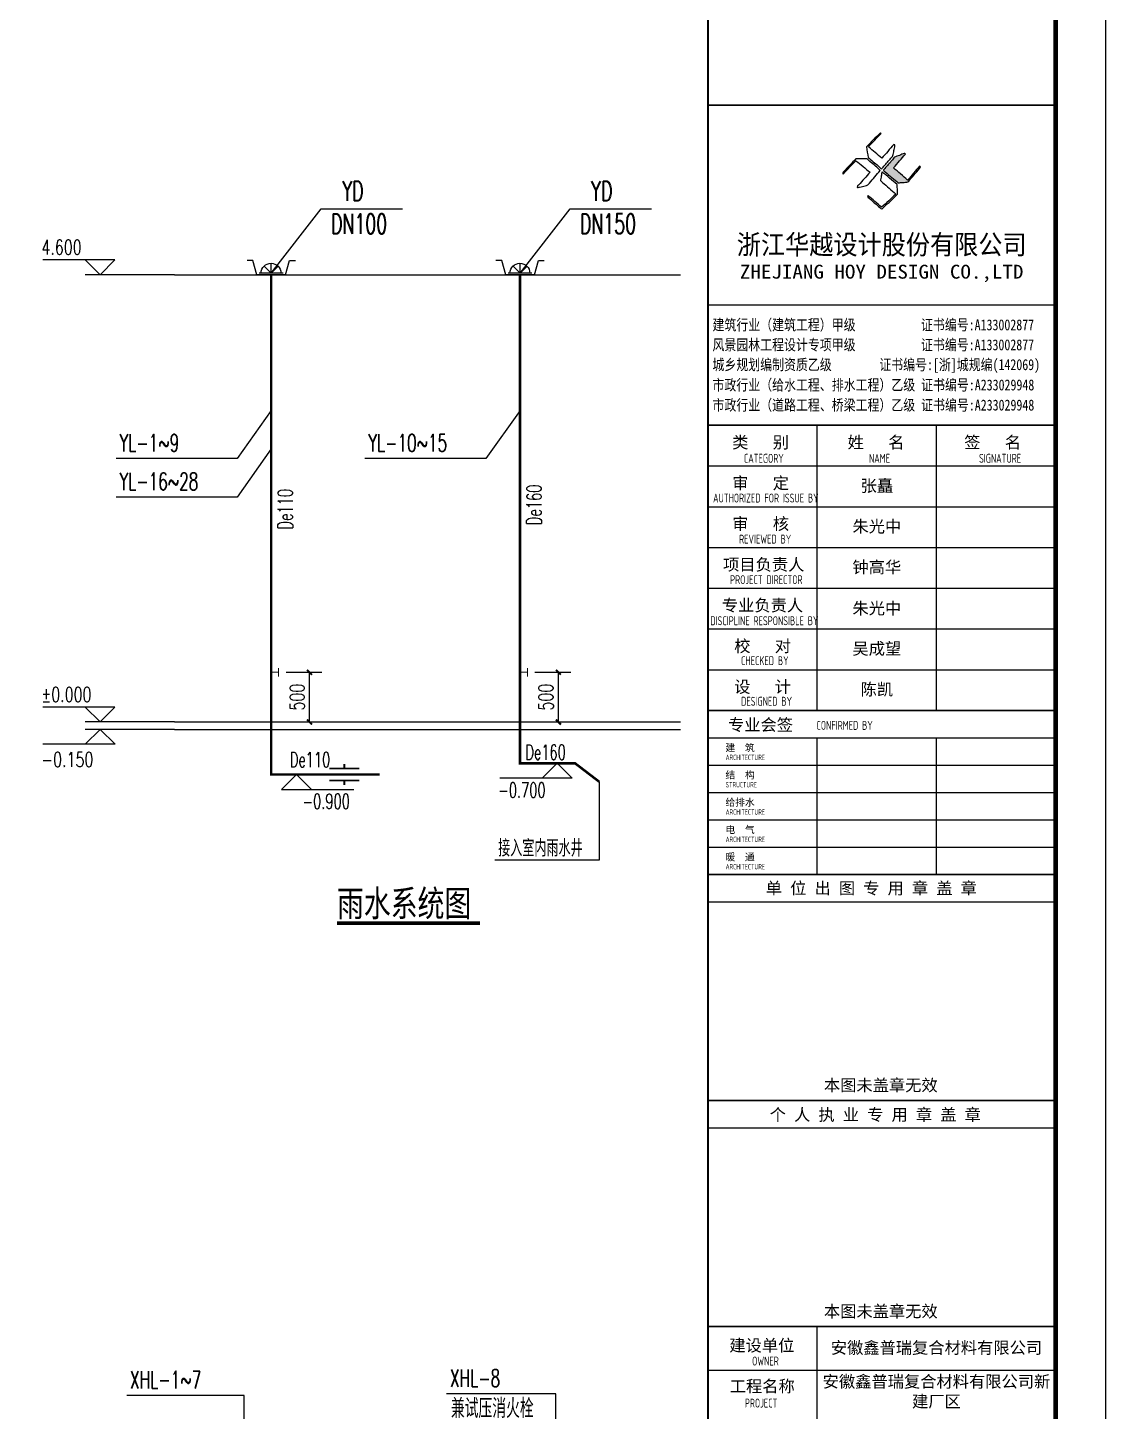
# Model space of a CAD drawing. Header units: millimetres. Extents: x 3804182 to 7463862, y 18008854 to 19247705.
# Drawn here: x 4775627 to 4808172, y 18968623 to 19010394 of the extents above; entities that cross this region are included whole.
import ezdxf
from ezdxf.enums import TextEntityAlignment as Align

# ---------------------------------------------------------------- set-up
doc = ezdxf.new("R2010")
doc.units = ezdxf.units.MM
doc.header["$LTSCALE"] = 1000
doc.header["$MEASUREMENT"] = 0
doc.layers.get('Defpoints').update_dxf_attribs({"color": 1})
for name, color, linetype in [('AXIS_外部', 171, 'Continuous'), ('DIM_ELEV', 3, 'Continuous'), ('DIM_SYMB', 165, 'Continuous'), ('DIM_污水', 3, 'Continuous'), ('DIM_消防', 3, 'Continuous'), ('DIM_雨水', 3, 'Continuous'), ('EQUIP_污水', 7, 'Continuous'), ('EQUIP_消火栓', 7, 'Continuous'), ('EQUIP_雨水斗', 7, 'Continuous'), ('PIPE-消防', 1, 'Continuous'), ('PIPE-雨水', 4, 'Continuous'), ('PUB_DIM', 161, 'Continuous'), ('PUB_TEXT', 7, 'Continuous'), ('PUB_TITLE', 4, 'Continuous'), ('TEXT_消防', 7, 'Continuous'), ('TEXT_雨水', 7, 'Continuous'), ('TK', 4, 'Continuous'), ('TWT_DIM', 3, 'Continuous'), ('TWT_LEAD', 3, 'Continuous'), ('TWT_TEXT', 7, 'Continuous'), ('VALVE_喷淋', 7, 'Continuous'), ('VALVE_消防', 7, 'Continuous'), ('VALVE_雨水', 7, 'Continuous')]:
    doc.layers.add(name, color=color, linetype=linetype)
doc.styles.add('-宋体', font='', dxfattribs={"width": 0.8})
doc.styles.add('_TCH_DIM', font='SIMPLEX', dxfattribs={"bigfont": 'GBCBIG'})
doc.styles.add('_TCH_DIM_T3', font='SIMPLEX', dxfattribs={"width": 0.705882, "bigfont": 'GBCBIG'})
doc.styles.add('_TWT_DIM_ELE', font='SIMPLEX', dxfattribs={"width": 0.8, "height": 3, "bigfont": 'HZTXT'})
doc.styles.add('_TWT_PIPEDN', font='SIMPLEX', dxfattribs={"width": 0.8, "height": 3, "bigfont": 'HZTXT'})
doc.styles.add('_TWT_SERIAL', font='COMPLEX', dxfattribs={"width": 0.8, "height": 3, "bigfont": 'HZTXT'})
doc.styles.add('HT', font='simhei.ttf', dxfattribs={"width": 0.7})
doc.styles.get("Standard").update_dxf_attribs({"font": 'gbenor.shx', "bigfont": 'gbcbig.shx'})
doc.styles.add('TK-LG-B', font='', dxfattribs={"width": 0.75})
doc.styles.add('TSSD_REIN', font='tssdeng.shx', dxfattribs={"width": 0.7, "bigfont": 'tssdchn.shx'})
doc.styles.add('图签宋体', font='', dxfattribs={"height": 300})
doc.styles.add('图签黑体', font='simhei.ttf', dxfattribs={"height": 550})
doc.styles.add('宋体', font='', dxfattribs={"width": 0.8})
doc.styles.get('-宋体').set_extended_font_data('SimSun')
doc.styles.get('TK-LG-B').set_extended_font_data('SimSun')
doc.styles.get('图签宋体').set_extended_font_data('NSimSun')
doc.styles.get('宋体').set_extended_font_data('SimSun')
doc.dimstyles.new('_TWT_ARCH&&50', dxfattribs={"dimtxt": 148.75, "dimasz": 50, "dimexe": 125, "dimexo": 150, "dimgap": 50, "dimtad": 1, "dimdec": 0, "dimzin": 0, "dimdsep": 46, "dimtxsty": '_TCH_DIM_T3', "dimblk": 'ARCHTICK', "dimcen": 0.09, "dimclrt": 7, "dimazin": 2, "dimtfac": 1, "dimtdec": 0, "dimtix": 1, "dimtmove": 2, "dimatfit": 3, "dimfxl": 0, "dimtolj": 1, "dimtzin": 0, "dimarcsym": 0})

# ---------------------------------------------------------------- blocks, each defined once
blk = doc.blocks.new('$TwtSys$00000386')
blk.add_line((-93, 93, 0), (93, -93, 0))
blk.add_circle((0, 0, 0), 131)
at = {"color": 0}
for points in [[(34, -127, 0), (-127, 34, 0), (93, -93, 0), (-93, 93, 0)], [(-34, -127, 0), (-127, -34, 0), (34, -127, 0), (-127, 34, 0)], [(-93, -93, 0), (-93, -93, 0), (-34, -127, 0), (-127, -34, 0)]]:
    blk.add_solid(points, dxfattribs=at)
at = {"flags": 9}
blk.add_attdef('A', (0, 0, 0), '', height=0.00524, dxfattribs=at)
blk = doc.blocks.new('$VALVE$00000757')
for p, q in [((-293, 493), (-74, 493)), ((-74, 493), (-29, 423)), ((-29, 423), (33, 631)), ((0, 687), (0, 88)), ((33, 631), (72, 493)), ((72, 493), (355, 493)), ((0, 88), (0, -88)), ((0, -88), (0, -687)), ((-293, -528), (-74, -528)), ((-74, -528), (-29, -598)), ((-29, -598), (33, -390)), ((33, -390), (72, -528)), ((72, -528), (355, -528))]:
    blk.add_line(p, q)
for points in [[(-100, 493), (-100, 88)], [(100, 88), (100, 493)], [(-100, 88), (100, 88)], [(-100, -88), (-100, -528)], [(100, -88), (-100, -88)], [(100, -528), (100, -88)]]:
    blk.add_lwpolyline(points)
blk.add_circle((0, -911), 224)
blk = doc.blocks.new('$valve$00000669')
for p, q in [((0, 0), (212, 0)), ((108, 0), (108, -100)), ((287, 74), (433, 74)), ((433, 74), (433, -76)), ((433, 0), (500, 0)), ((158, -100), (58, -100)), ((433, -76), (287, -76))]:
    blk.add_line(p, q)
at = {"const_width": 31.2}
blk.add_lwpolyline([(108, 16, 1), (108, -16, 1)], format="xyb", close=True, dxfattribs=at)
blk.add_circle((108, 0), 31.2)
blk.add_arc((287, -1), 75, 90, 270)
blk = doc.blocks.new('$VALVE$00000296')
for points in [[(-125, 72), (-125, -72), (125, 72), (125, -72), (-125, 72)], [(0, 60), (0, -64)]]:
    blk.add_lwpolyline(points)
for p in [(-125, 0), (125, 0)]:
    blk.add_point(p)
blk = doc.blocks.new('_ArchTick')
at = {"color": 0, "linetype": 'ByBlock', "const_width": 0.4}
blk.add_lwpolyline([(-0.5, -0.5), (0.5, 0.5)], dxfattribs=at)
blk = doc.blocks.new('*D188')
at = {"layer": 'Defpoints', "color": 0}
for p in [(4841004, 18984429), (4841346, 18984429), (4841004, 18983879)]:
    blk.add_point(p, dxfattribs=at)
at = {"layer": 'TWT_DIM', "color": 0, "lineweight": -2}
for p, q in [((4841154, 18984429), (4841471, 18984429)), ((4841346, 18983879), (4841346, 18984429)), ((4841154, 18983879), (4841471, 18983879))]:
    blk.add_line(p, q, dxfattribs=at)
at = {"layer": 'TWT_DIM', "color": 0, "lineweight": -2, "xscale": 50, "yscale": 50, "zscale": 50}
for p, rotation in [((4841346, 18984429), 90), ((4841346, 18983879), 270)]:
    blk.add_blockref('_ArchTick', p, dxfattribs=dict(at, rotation=rotation))
at = {"layer": 'TWT_DIM', "color": 7, "insert": (4841222, 18984154), "char_height": 148.8, "attachment_point": 5, "rotation": 90, "style": '_TCH_DIM_T3'}
blk.add_mtext('\\A1;550', dxfattribs=at)
blk = doc.blocks.new('$VALVE$00000597')
blk.add_line((-93, 357), (93, 543))
blk.add_lwpolyline([(93, 543, 0, 50, 0), (-31, 456, 50, 50, 0)], format="xyseb")
for points, const_width in [([(0, 300), (0, 0)], 30), ([(0, 182), (75, 182), (75, 107)], 7.5)]:
    blk.add_lwpolyline(points, dxfattribs=dict(const_width=const_width))
blk.add_circle((0, 450), 150)
blk = doc.blocks.new('*D189')
at = {"layer": 'Defpoints', "color": 0}
for p in [(4844142, 18984429), (4844484, 18984429), (4844142, 18983879)]:
    blk.add_point(p, dxfattribs=at)
at = {"layer": 'TWT_DIM', "color": 0, "lineweight": -2}
for p, q in [((4844292, 18984429), (4844609, 18984429)), ((4844484, 18983879), (4844484, 18984429)), ((4844292, 18983879), (4844609, 18983879))]:
    blk.add_line(p, q, dxfattribs=at)
at = {"layer": 'TWT_DIM', "color": 0, "lineweight": -2, "xscale": 50, "yscale": 50, "zscale": 50}
for p, rotation in [((4844484, 18984429), 90), ((4844484, 18983879), 270)]:
    blk.add_blockref('_ArchTick', p, dxfattribs=dict(at, rotation=rotation))
at = {"layer": 'TWT_DIM', "color": 7, "insert": (4844360, 18984154), "char_height": 148.8, "attachment_point": 5, "rotation": 90, "style": '_TCH_DIM_T3'}
blk.add_mtext('\\A1;550', dxfattribs=at)
blk = doc.blocks.new('2012_0718_145648')
at = {"linetype": 'ByBlock'}
for p, q in [((-368, 285), (-487, 285)), ((-288, 0), (-368, 285)), ((288, 0), (368, 285)), ((368, 285), (487, 285)), ((-288, 0), (288, 0)), ((-240, 32), (240, 32)), ((0, 32), (-141, 174)), ((0, 32), (0, 232)), ((0, 32), (141, 174))]:
    blk.add_line(p, q, dxfattribs=at)
blk.add_arc((3, 32), 200, 0, 180, dxfattribs=at)
blk = doc.blocks.new('$ATTACHMENT$00000073')
at = {"const_width": 20}
for points in [[(0, 0), (150, 0)], [(150, 90), (150, -90)]]:
    blk.add_lwpolyline(points, dxfattribs=at)
blk = doc.blocks.new('$VALVE$00000553')
at = {"const_width": 30}
for points in [[(0, 100), (-250, 100), (-250, 100)], [(0, 100), (0, 175)], [(0, 100), (250, 100), (250, 100)], [(-250, -100), (-250, -100), (0, -100)], [(250, -100), (250, -100), (0, -100)], [(0, -175), (0, -100)]]:
    blk.add_lwpolyline(points, dxfattribs=at)
blk = doc.blocks.new('*D190')
at = {"layer": 'Defpoints', "color": 0}
for p in [(4858920, 18999421), (4859306, 18999421), (4858920, 18998921)]:
    blk.add_point(p, dxfattribs=at)
at = {"layer": 'TWT_DIM', "color": 0, "lineweight": -2}
for p, q in [((4859070, 18999421), (4859431, 18999421)), ((4859306, 18998921), (4859306, 18999421)), ((4859070, 18998921), (4859431, 18998921))]:
    blk.add_line(p, q, dxfattribs=at)
at = {"layer": 'TWT_DIM', "color": 0, "lineweight": -2, "xscale": 50, "yscale": 50, "zscale": 50}
for p, rotation in [((4859306, 18999421), 90), ((4859306, 18998921), 270)]:
    blk.add_blockref('_ArchTick', p, dxfattribs=dict(at, rotation=rotation))
at = {"layer": 'TWT_DIM', "color": 7, "insert": (4859181, 18999171), "char_height": 148.8, "attachment_point": 5, "rotation": 90, "style": '_TCH_DIM_T3'}
blk.add_mtext('\\A1;500', dxfattribs=at)
blk = doc.blocks.new('*D191')
at = {"layer": 'Defpoints', "color": 0}
for p in [(4861425, 18999421), (4861811, 18999421), (4861425, 18998921)]:
    blk.add_point(p, dxfattribs=at)
at = {"layer": 'TWT_DIM', "color": 0, "lineweight": -2}
for p, q in [((4861575, 18999421), (4861936, 18999421)), ((4861811, 18998921), (4861811, 18999421)), ((4861575, 18998921), (4861936, 18998921))]:
    blk.add_line(p, q, dxfattribs=at)
at = {"layer": 'TWT_DIM', "color": 0, "lineweight": -2, "xscale": 50, "yscale": 50, "zscale": 50}
for p, rotation in [((4861811, 18999421), 90), ((4861811, 18998921), 270)]:
    blk.add_blockref('_ArchTick', p, dxfattribs=dict(at, rotation=rotation))
at = {"layer": 'TWT_DIM', "color": 7, "insert": (4861686, 18999171), "char_height": 148.8, "attachment_point": 5, "rotation": 90, "style": '_TCH_DIM_T3'}
blk.add_mtext('\\A1;500', dxfattribs=at)
blk = doc.blocks.new('A$C053D6479')
at = {"layer": 'PUB_TITLE'}
h = blk.add_hatch(color=256, dxfattribs=at)
h.dxf.hatch_style = 1
edge = h.paths.add_edge_path()
edge.add_spline(control_points=[(1026, 827), (1105, 920), (1188, 1008), (1266, 1102)], knot_values=[13, 13, 13, 13, 14, 14, 14, 14], degree=3, periodic=0)
edge.add_spline(control_points=[(1266, 1102), (1258, 1111), (1249, 1119), (1239, 1116)], knot_values=[12, 12, 12, 12, 13, 13, 13, 13], degree=3, periodic=0)
edge.add_spline(control_points=[(1239, 1116), (1210, 1107), (1179, 1092), (1144, 1077)], knot_values=[11, 11, 11, 11, 12, 12, 12, 12], degree=3, periodic=0)
edge.add_spline(control_points=[(1144, 1077), (1109, 1063), (1069, 1053), (1047, 1038)], knot_values=[10, 10, 10, 10, 11, 11, 11, 11], degree=3, periodic=0)
edge.add_spline(control_points=[(1047, 1038), (1028, 1026), (1007, 992), (991, 972)], knot_values=[9, 9, 9, 9, 10, 10, 10, 10], degree=3, periodic=0)
edge.add_spline(control_points=[(991, 972), (942, 913), (899, 868), (849, 810)], knot_values=[8, 8, 8, 8, 9, 9, 9, 9], degree=3, periodic=0)
edge.add_spline(control_points=[(849, 810), (842, 801), (822, 776), (822, 775)], knot_values=[7, 7, 7, 7, 8, 8, 8, 8], degree=3, periodic=0)
edge.add_spline(control_points=[(822, 775), (823, 771), (848, 752), (859, 744)], knot_values=[6, 6, 6, 6, 7, 7, 7, 7], degree=3, periodic=0)
edge.add_spline(control_points=[(859, 744), (949, 670), (1035, 592), (1122, 521)], knot_values=[5, 5, 5, 5, 6, 6, 6, 6], degree=3, periodic=0)
edge.add_spline(control_points=[(1122, 521), (1153, 527), (1185, 530), (1217, 533)], knot_values=[4, 4, 4, 4, 5, 5, 5, 5], degree=3, periodic=0)
edge.add_spline(control_points=[(1217, 533), (1246, 535), (1293, 532), (1316, 542)], knot_values=[3, 3, 3, 3, 4, 4, 4, 4], degree=3, periodic=0)
edge.add_spline(control_points=[(1316, 542), (1327, 547), (1338, 565), (1349, 579)], knot_values=[2, 2, 2, 2, 3, 3, 3, 3], degree=3, periodic=0)
edge.add_spline(control_points=[(1349, 579), (1423, 670), (1507, 759), (1572, 848)], knot_values=[1, 1, 1, 1, 2, 2, 2, 2], degree=3, periodic=0)
edge.add_spline(control_points=[(1572, 848), (1564, 852), (1561, 861), (1551, 862)], knot_values=[0, 0, 0, 0, 1, 1, 1, 1], degree=3, periodic=0)
edge.add_spline(control_points=[(1551, 862), (1469, 769), (1393, 671), (1310, 579)], knot_values=[15, 15, 15, 15, 16, 16, 16, 16], degree=3, periodic=0)
edge.add_spline(control_points=[(1310, 579), (1216, 662), (1118, 742), (1026, 827)], knot_values=[14, 14, 14, 14, 15, 15, 15, 15], degree=3, periodic=0)
at = {"layer": 'TK'}
for points, knots in [([(1031, 1298), (1066, 1286), (1054, 1262), (1045, 1224), (1036, 1188), (1031, 1158), (1024, 1121), (1020, 1104), (1017, 1085), (1012, 1071), (1004, 1052), (976, 1026), (956, 1003), (906, 946), (866, 899), (814, 839), (806, 829), (789, 806), (787, 806), (777, 804), (728, 856), (719, 864), (651, 922), (580, 978), (514, 1036), (509, 1106), (488, 1176), (479, 1247), (570, 1343), (663, 1436), (758, 1526), (764, 1523), (768, 1518), (774, 1515), (693, 1422), (599, 1343), (520, 1249), (607, 1171), (698, 1096), (789, 1021), (874, 1109), (950, 1206), (1031, 1298)], [0, 0, 0, 0, 1, 1, 1, 2, 2, 2, 3, 3, 3, 4, 4, 4, 5, 5, 5, 6, 6, 6, 7, 7, 7, 8, 8, 8, 9, 9, 9, 10, 10, 10, 11, 11, 11, 12, 12, 12, 13, 13, 13, 14, 14, 14, 14]), ([(1551, 862), (1561, 861), (1564, 852), (1572, 848), (1507, 759), (1423, 670), (1349, 579), (1338, 565), (1327, 547), (1316, 542), (1293, 532), (1246, 535), (1217, 533), (1185, 530), (1153, 527), (1122, 521), (1035, 592), (949, 670), (859, 744), (848, 752), (823, 771), (822, 775), (822, 776), (842, 801), (849, 810), (899, 868), (942, 913), (991, 972), (1007, 992), (1028, 1026), (1047, 1038), (1069, 1053), (1109, 1063), (1144, 1077), (1179, 1092), (1210, 1107), (1239, 1116), (1249, 1119), (1258, 1111), (1266, 1102), (1188, 1008), (1105, 920), (1026, 827), (1118, 742), (1216, 662), (1310, 579), (1393, 671), (1469, 769), (1551, 862)], [0, 0, 0, 0, 1, 1, 1, 2, 2, 2, 3, 3, 3, 4, 4, 4, 5, 5, 5, 6, 6, 6, 7, 7, 7, 8, 8, 8, 9, 9, 9, 10, 10, 10, 11, 11, 11, 12, 12, 12, 13, 13, 13, 14, 14, 14, 15, 15, 15, 16, 16, 16, 16]), ([(555, 949), (624, 891), (699, 833), (760, 773), (689, 691), (614, 604), (539, 517), (529, 505), (516, 487), (506, 482), (492, 475), (469, 472), (452, 467), (416, 456), (383, 448), (342, 438), (323, 433), (297, 422), (293, 440), (291, 452), (313, 470), (322, 480), (400, 566), (477, 652), (553, 736), (460, 815), (366, 894), (270, 970), (183, 883), (101, 791), (16, 703), (-18, 714), (9, 735), (28, 755), (103, 838), (192, 930), (266, 1005), (319, 1009), (387, 1005), (442, 1007), (456, 1008), (472, 1011), (485, 1007), (507, 1000), (534, 967), (555, 949)], [0, 0, 0, 0, 1, 1, 1, 2, 2, 2, 3, 3, 3, 4, 4, 4, 5, 5, 5, 6, 6, 6, 7, 7, 7, 8, 8, 8, 9, 9, 9, 10, 10, 10, 11, 11, 11, 12, 12, 12, 13, 13, 13, 14, 14, 14, 15, 15, 15, 15]), ([(1097, 490), (1100, 425), (1106, 361), (1107, 294), (1018, 207), (925, 121), (830, 33), (818, 21), (800, 0), (787, 0), (768, -1), (725, 49), (712, 60), (662, 103), (616, 143), (568, 186), (545, 207), (518, 224), (499, 250), (501, 259), (511, 261), (516, 267), (609, 192), (696, 111), (785, 33), (883, 118), (977, 208), (1070, 298), (992, 373), (892, 456), (803, 534), (791, 544), (768, 561), (766, 569), (761, 588), (776, 634), (780, 655), (785, 690), (788, 721), (795, 746), (897, 661), (998, 576), (1097, 490)], [0, 0, 0, 0, 1, 1, 1, 2, 2, 2, 3, 3, 3, 4, 4, 4, 5, 5, 5, 6, 6, 6, 7, 7, 7, 8, 8, 8, 9, 9, 9, 10, 10, 10, 11, 11, 11, 12, 12, 12, 13, 13, 13, 14, 14, 14, 14])]:
    blk.add_open_spline(points, degree=3, knots=knots, dxfattribs=at)
blk = doc.blocks.new('GeYuanFrame_50206386', base_point=(20.09, 4.53))
at = {"layer": 'PUB_TITLE'}
for points in [[(803.09, 235.33), (803.09, 292.73)], [(827.09, 235.33), (827.09, 292.73)], [(803.09, 202.33), (803.09, 229.83)], [(827.09, 202.33), (827.09, 229.83)], [(803.09, 14.53), (803.09, 111.33)]]:
    blk.add_lwpolyline(points, dxfattribs=at)
at = {"layer": 'TK'}
for p, q in [((781.09, 316.93), (851.09, 316.93)), ((781.09, 284.53), (851.09, 284.53)), ((781.09, 276.33), (851.09, 276.33)), ((781.09, 268.13), (851.09, 268.13)), ((781.09, 259.93), (851.09, 259.93)), ((781.09, 251.73), (851.09, 251.73)), ((781.09, 243.53), (851.09, 243.53)), ((781.09, 235.33), (851.09, 235.33)), ((781.09, 235.33), (851.09, 235.33)), ((781.09, 102.53), (851.09, 102.53))]:
    blk.add_line(p, q, dxfattribs=at)
blk.add_lwpolyline([(20.09, 4.53), (20.09, 598.53), (861.09, 598.53), (861.09, 4.53)], close=True, dxfattribs=at)
at = {"layer": 'TK', "const_width": 1}
blk.add_lwpolyline([(45.09, 588.53), (851.09, 588.53), (851.09, 14.53), (45.09, 14.53)], close=True, dxfattribs=at)
at = {"layer": 'TK'}
for points, const_width in [([(781.09, 588.53), (781.09, 14.53)], 0.4), ([(781.09, 357.14), (851.09, 357.14)], 0.35), ([(781.09, 292.73), (851.09, 292.73)], 0.35), ([(781.09, 292.73), (851.09, 292.73)], 0.35), ([(781.09, 235.33), (851.09, 235.33)], 0.35), ([(781.09, 202.33), (851.09, 202.33)], 0.35), ([(781.09, 156.83), (851.09, 156.83)], 0.35), ([(781.09, 111.33), (851.09, 111.33)], 0.35)]:
    blk.add_lwpolyline(points, dxfattribs=dict(at, const_width=const_width))
for points in [[(781.09, 292.73), (851.09, 292.73)], [(781.09, 235.33), (851.09, 235.33)], [(781.09, 229.83), (851.09, 229.83)], [(781.09, 224.33), (851.09, 224.33)], [(781.09, 218.83), (851.09, 218.83)], [(781.09, 213.33), (851.09, 213.33)], [(781.09, 207.83), (851.09, 207.83)], [(781.09, 202.33), (851.09, 202.33)], [(781.09, 196.83), (851.09, 196.83)], [(781.09, 151.33), (851.09, 151.33)]]:
    blk.add_lwpolyline(points, dxfattribs=at)
at = {"layer": 'PUB_TITLE', "xscale": 0.01000000000021828, "yscale": 0.01000000000021828, "zscale": 0.01}
blk.add_blockref('A$C053D6479', (808.19, 336.27), dxfattribs=at)
at = {"layer": 'TK'}
for s, height, style, width, p in [('浙江华越设计股份有限公司', 3.96, 'HT', 0.9, (816.07, 329.16)), ('ZHEJIANG HOY DESIGN CO.,LTD', 2.8, '图签黑体', 1.11, (816.06, 323.29))]:
    blk.add_text(s, height=height, dxfattribs=dict(at, style=style, width=width)).set_placement(p, align=Align.MIDDLE)
for s, height, style, width, p in [('建筑行业（建筑工程）甲级           证书编号:A133002877', 2.2, '-宋体', 0.8, (782, 311.83)), ('风景园林工程设计专项甲级           证书编号:A133002877', 2.2, '-宋体', 0.8, (782, 307.81)), ('城乡规划编制资质乙级        证书编号:[浙]城规编(142069)', 2.2, '-宋体', 0.8, (782, 303.82)), ('市政行业（给水工程、排水工程）乙级 证书编号:A233029948', 2.2, '-宋体', 0.8, (782, 299.74)), ('市政行业（道路工程、桥梁工程）乙级 证书编号:A233029948', 2.2, '-宋体', 0.8, (782, 295.69)), ('CATEGORY', 1.8, 'TSSD_REIN', 0.7, (788.32, 285.17)), ('NAME', 1.8, 'TSSD_REIN', 0.7, (813.51, 285.17)), ('SIGNATURE', 1.8, 'TSSD_REIN', 0.7, (835.66, 285.17)), ('AUTHORIZED FOR ISSUE BY', 1.8, 'TSSD_REIN', 0.7, (782.12, 277.17)), ('REVIEWED BY', 1.8, 'TSSD_REIN', 0.7, (787.36, 268.91)), ('PROJECT DIRECTOR', 1.8, 'TSSD_REIN', 0.7, (785.55, 260.74)), ('DISCIPLINE RESPONSIBLE BY', 1.8, 'TSSD_REIN', 0.7, (781.57, 252.48)), ('CHECKED BY', 1.8, 'TSSD_REIN', 0.7, (787.75, 244.44)), ('DESIGNED BY', 1.8, 'TSSD_REIN', 0.7, (787.76, 236.27)), ('CONFIRMED BY', 1.8, 'TSSD_REIN', 0.7, (802.94, 231.42)), ('ARCHITECTURE', 1.08, 'TSSD_REIN', 0.7, (784.65, 225.34)), ('STRUCTURE', 1.08, 'TSSD_REIN', 0.7, (784.65, 219.84)), ('ARCHITECTURE', 1.08, 'TSSD_REIN', 0.7, (784.65, 214.34)), ('ARCHITECTURE', 1.08, 'TSSD_REIN', 0.7, (784.65, 208.84)), ('ARCHITECTURE', 1.08, 'TSSD_REIN', 0.7, (784.65, 203.34)), ('OWNER', 1.8, 'TSSD_REIN', 0.7, (789.98, 103.48)), ('PROJECT', 1.8, 'TSSD_REIN', 0.7, (788.52, 95.02))]:
    blk.add_text(s, height=height, dxfattribs=dict(at, style=style, width=width)).set_placement(p)
at = {"layer": 'TK', "style": '图签宋体'}
for s, height, p in [('类   别', 2.4, (785.97, 288.09)), ('姓   名', 2.4, (809.2, 288.09)), ('签   名', 2.4, (832.68, 288.09)), ('审   定', 2.4, (785.97, 279.89)), ('审   核', 2.4, (785.97, 271.69)), ('项目负责人', 2.4, (784.13, 263.49)), ('专业负责人', 2.4, (783.89, 255.29)), ('校   对', 2.4, (786.38, 247.09)), ('设   计', 2.4, (786.36, 238.89)), ('专业会签', 2.4, (785.12, 231.24)), ('建  筑', 1.44, (784.61, 227.11)), ('结  构', 1.44, (784.61, 221.61)), ('给排水', 1.44, (784.61, 216.11)), ('电  气', 1.44, (784.61, 210.61)), ('暖  通', 1.44, (784.61, 205.11)), ('单 位 出 图 专 用 章 盖 章', 2.4, (792.72, 198.35)), ('本图未盖章无效', 2.4, (804.43, 158.7)), ('个 人 执 业 专 用 章 盖 章', 2.4, (793.52, 152.77)), ('本图未盖章无效', 2.4, (804.43, 113.2)), ('建设单位', 2.4, (785.39, 106.33)), ('工程名称', 2.4, (785.47, 98.12))]:
    blk.add_text(s, height=height, dxfattribs=at).set_placement(p)
at = {"layer": 'TK', "char_height": 2.4, "attachment_point": 5, "style": '图签宋体'}
for s, insert, width in [('张矗', (815.09, 280.4), 24), ('朱光中', (815.09, 272.23), 24), ('钟高华', (815.09, 264.03), 24), ('朱光中', (815.09, 255.76), 24), ('吴成望', (815.09, 247.63), 24), ('陈凯', (815.09, 239.43), 24), ('安徽鑫普瑞复合材料有限公司', (827.09, 106.93), 48), ('安徽鑫普瑞复合材料有限公司新建厂区', (827.09, 98.13), 48)]:
    blk.add_mtext(s, dxfattribs=dict(at, insert=insert, width=width))
blk = doc.blocks.new('325535')
at = {"layer": 'PIPE-消防', "linetype": 'Continuous'}
for points in [[(4841003.6, 18984203.9), (4841012.3, 18984203.9), (4841012.3, 18984195.1)], [(4841003.6, 18984203.9), (4841003.6, 18984195.1), (4841012.3, 18984195.1)], [(4844141.6, 18984203.9), (4844150.4, 18984203.9), (4844150.4, 18984195.1)], [(4844141.6, 18984203.9), (4844141.6, 18984195.1), (4844150.4, 18984195.1)], [(4840650.3, 18983464.8), (4840650.3, 18983456.1), (4840659, 18983456.1)], [(4840650.3, 18983464.8), (4840659, 18983464.8), (4840659, 18983456.1)], [(4843788.3, 18983464.8), (4843788.3, 18983456.1), (4843797.1, 18983456.1)], [(4843788.3, 18983464.8), (4843797.1, 18983464.8), (4843797.1, 18983456.1)]]:
    blk.add_hatch(color=256, dxfattribs=at).paths.add_polyline_path(points)
at = {"color": 8, "ltscale": 0.5}
for p, q in [((4837016.4, 18983878.6), (4844853, 18983878.6)), ((4837017.2, 18983803.6), (4844853, 18983803.6))]:
    blk.add_line(p, q, dxfattribs=at)
at = {"layer": 'DIM_ELEV'}
for p, q in [((4836416.4, 18984028.6), (4835691.4, 18984028.6)), ((4836266.4, 18983878.6), (4836116.4, 18984028.6)), ((4836266.4, 18983878.6), (4836416.4, 18984028.6)), ((4837016.4, 18983878.6), (4836116.4, 18983878.6)), ((4836267.2, 18983803.6), (4836117.2, 18983653.6)), ((4837017.2, 18983803.6), (4836117.2, 18983803.6)), ((4836267.2, 18983803.6), (4836417.2, 18983653.6)), ((4836417.2, 18983653.6), (4835692.2, 18983653.6))]:
    blk.add_line(p, q, dxfattribs=at)
at = {"layer": 'DIM_SYMB', "const_width": 35}
blk.add_lwpolyline([(4838884.8, 18981072.7), (4841330.7, 18981072.7)], dxfattribs=at)
at = {"layer": 'DIM_污水'}
for p, q in [((4840650.3, 18984974.5), (4839467.8, 18984974.5)), ((4840650.3, 18984589.2), (4840650.3, 18984974.5)), ((4843788.3, 18984990.8), (4842687.6, 18984990.8)), ((4843788.3, 18984605.5), (4843788.3, 18984990.8))]:
    blk.add_line(p, q, dxfattribs=at)
at = {"layer": 'DIM_消防'}
for p, q in [((4839291.3, 18983464.8), (4839291.3, 18982228.3)), ((4842429.3, 18983464.8), (4842429.3, 18982228.3)), ((4839291.3, 18982228.3), (4837763.4, 18982228.3)), ((4842429.3, 18982228.3), (4840901.4, 18982228.3))]:
    blk.add_line(p, q, dxfattribs=at)
at = {"layer": 'PIPE-消防', "linetype": 'Continuous', "ltscale": 0.5, "const_width": 17.5}
for points in [[(4840650.3, 18984372.5), (4840650.3, 18984203.9)], [(4841003.6, 18984363.3), (4841003.6, 18984203.9)], [(4843788.3, 18984372.5), (4843788.3, 18984203.9)], [(4844141.6, 18984363.3), (4844141.6, 18984203.9)], [(4841003.6, 18984203.9), (4840650.3, 18984203.9)], [(4840650.3, 18984203.9), (4840650.3, 18983464.8)], [(4844141.6, 18984203.9), (4843788.3, 18984203.9)], [(4843788.3, 18984203.9), (4843788.3, 18983464.8)], [(4839595.3, 18983464.8), (4839291.3, 18983464.8)], [(4840650.3, 18983464.8), (4839745.3, 18983464.8)], [(4842733.4, 18983464.8), (4842429.3, 18983464.8)], [(4843788.3, 18983464.8), (4842883.4, 18983464.8)]]:
    blk.add_lwpolyline(points, dxfattribs=at)
at = {"layer": 'PUB_DIM'}
for p, q in [((4839264.2, 18983464.8), (4839114.2, 18983314.8)), ((4839425.3, 18983464.8), (4839114.2, 18983464.8)), ((4839264.2, 18983464.8), (4839414.2, 18983314.8)), ((4842402.2, 18983464.8), (4842252.2, 18983314.8)), ((4842563.4, 18983464.8), (4842252.2, 18983464.8)), ((4842402.2, 18983464.8), (4842552.2, 18983314.8)), ((4839414.2, 18983314.8), (4838514.2, 18983314.8)), ((4842552.2, 18983314.8), (4841652.2, 18983314.8))]:
    blk.add_line(p, q, dxfattribs=at)
at = {"layer": 'EQUIP_消火栓', "xscale": 0.5, "yscale": 0.5, "zscale": 0.5}
for p in [(4841003.6, 18984428.8, 0), (4844141.6, 18984428.8, 0)]:
    blk.add_blockref('$TwtSys$00000386', p, dxfattribs=at)
at = {"layer": 'VALVE_喷淋', "xscale": -0.375, "yscale": 0.375, "zscale": 0.375, "rotation": 270}
for p in [(4840650.3, 18984372.5), (4843788.3, 18984372.5)]:
    blk.add_blockref('$valve$00000669', p, dxfattribs=at)
at = {"layer": 'VALVE_消防'}
for name, p, xscale, yscale, zscale in [('$VALVE$00000597', (4843940.1, 18984203.9), 0.6, 0.6, 0.6), ('$VALVE$00000757', (4839919.7, 18983464.8), -0.375, 0.375, 0.375), ('$VALVE$00000757', (4843057.8, 18983464.8), -0.375, 0.375, 0.375)]:
    blk.add_blockref(name, p, dxfattribs=dict(at, xscale=xscale, yscale=yscale, zscale=zscale))
at = {"layer": 'VALVE_消防', "xscale": -0.6, "yscale": -0.6, "zscale": 0.6, "rotation": 180}
for p in [(4839670.3, 18983464.8), (4842808.4, 18983464.8)]:
    blk.add_blockref('$VALVE$00000296', p, dxfattribs=at)
at = {"layer": 'DIM_消防', "color": 7, "style": '_TCH_DIM'}
for s, height, p in [('兼试压消火栓', 192.91, (4842730.9, 18984746.9)), ('接厂区室外加压消防环网', 192.908, (4837635.8, 18982314.1)), ('接厂区室外加压消防环网', 192.908, (4840773.9, 18982314.1)), ('进口压力大于0.40mpa', 192.908, (4837346.3, 18981991.6)), ('进口压力大于0.40mpa', 192.908, (4840484.4, 18981991.6))]:
    blk.add_text(s, height=height, dxfattribs=at).set_placement(p)
at = {"layer": 'PUB_TEXT'}
for s, height, style, width, p in [('%%P0.000', 148.75, '_TCH_DIM', 0.705882, (4835676.4, 18984081.1)), ('-0.150', 148.75, '_TCH_DIM', 0.705882, (4835677.2, 18983426.1)), ('-0.700', 148.75, '_TCH_DIM', 0.705882, (4838499.2, 18983087.3)), ('-0.700', 148.75, '_TCH_DIM', 0.705882, (4841637.2, 18983087.3)), ('消火栓系统原理图', 264.35, '宋体', 0.8, (4838884.8, 18981160.2))]:
    blk.add_text(s, height=height, dxfattribs=dict(at, style=style, width=width)).set_placement(p)
at = {"layer": 'TEXT_消防', "linetype": 'Continuous', "style": '_TWT_PIPEDN', "width": 0.64}
for p in [(4840625.3, 18983658.3), (4843763.3, 18983658.3)]:
    blk.add_text('DN65', height=150, rotation=90, dxfattribs=at).set_placement(p)
for p in [(4840169.2, 18983255.7), (4843307.3, 18983255.7)]:
    blk.add_text('DN65', height=150, dxfattribs=at).set_placement(p)
at = {"layer": 'TWT_TEXT', "style": '_TWT_SERIAL', "width": 0.64}
for s, p in [('XHL-1~7', (4839502.8, 18985044.5)), ('XHL-8', (4842722.6, 18985060.8))]:
    blk.add_text(s, height=175, dxfattribs=at).set_placement(p)
at = {"layer": 'TWT_DIM'}
for p1, p2, picture, middle in [((4841003.6, 18983878.6), (4841003.6, 18984428.8), '*D188', (4841221.5, 18984153.7)), ((4844141.6, 18983878.6), (4844141.6, 18984428.8), '*D189', (4844359.6, 18984153.7))]:
    dim = blk.add_aligned_dim(p1=p1, p2=p2, distance=-342.3, dimstyle='_TWT_ARCH&&50', dxfattribs=at)
    dim.commit()
    dim.dimension.update_dxf_attribs({"geometry": picture, "text_midpoint": middle})
blk = doc.blocks.new('132435')
at = {"layer": 'PIPE-雨水', "linetype": 'Continuous'}
for points in [[(4861425.3, 18998505.6), (4861412.8, 18998505.6), (4861412.8, 18998493.1)], [(4861425.3, 18998505.6), (4861425.3, 18998493.1), (4861412.8, 18998493.1)], [(4861978.6, 18998505.6), (4861986.2, 18998515.5), (4861982.9, 18998518.1)], [(4861978.6, 18998505.6), (4861978.6, 18998518.1), (4861982.9, 18998518.1)], [(4858920.2, 18998392.5), (4858920.2, 18998380), (4858907.7, 18998380)], [(4858920.2, 18998392.5), (4858907.7, 18998392.5), (4858907.7, 18998380)]]:
    blk.add_hatch(color=256, dxfattribs=at).paths.add_polyline_path(points)
at = {"color": 8, "ltscale": 0.5}
for p, q in [((4857947, 19003421.2), (4863039, 19003421.2)), ((4857947, 18998921.2), (4863039, 18998921.2)), ((4857947.8, 18998846.2), (4863039, 18998846.2))]:
    blk.add_line(p, q, dxfattribs=at)
at = {"layer": 'DIM_ELEV'}
for p, q in [((4857347, 19003571.2), (4856622, 19003571.2)), ((4857197, 19003421.2), (4857047, 19003571.2)), ((4857197, 19003421.2), (4857347, 19003571.2)), ((4857947, 19003421.2), (4857047, 19003421.2)), ((4857347, 18999071.2), (4856622, 18999071.2)), ((4857197, 18998921.2), (4857047, 18999071.2)), ((4857197, 18998921.2), (4857347, 18999071.2)), ((4857947, 18998921.2), (4857047, 18998921.2)), ((4857197.8, 18998846.2), (4857047.8, 18998696.2)), ((4857947.8, 18998846.2), (4857047.8, 18998846.2)), ((4857197.8, 18998846.2), (4857347.8, 18998696.2)), ((4857347.8, 18998696.2), (4856622.8, 18998696.2))]:
    blk.add_line(p, q, dxfattribs=at)
at = {"layer": 'DIM_SYMB', "const_width": 35}
blk.add_lwpolyline([(4859582.1, 18996895.9), (4861023.3, 18996895.9)], dxfattribs=at)
at = {"layer": 'DIM_雨水'}
for p, q in [((4858920.2, 19003437.4), (4859423.4, 19004086)), ((4859423.4, 19004086), (4860242, 19004086)), ((4861425.3, 19003437.4), (4861928.4, 19004086)), ((4861928.4, 19004086), (4862747, 19004086)), ((4858920.2, 19002056), (4858576.6, 19001572.2)), ((4861425.3, 19002056), (4861081.6, 19001572.2)), ((4858920.2, 19001668.1), (4858576.6, 19001184.4)), ((4858576.6, 19001572.2), (4857359.2, 19001572.2)), ((4861081.6, 19001572.2), (4859864.2, 19001572.2)), ((4858576.6, 19001184.4), (4857359.2, 19001184.4)), ((4861798.4, 18998505.6), (4861648.4, 18998355.6)), ((4861822.4, 18998505.6), (4861648.4, 18998505.6)), ((4861798.4, 18998505.6), (4861948.4, 18998355.6)), ((4859174.4, 18998392.5), (4859024.4, 18998242.5)), ((4859150.5, 18998392.5), (4859324.4, 18998392.5)), ((4859174.4, 18998392.5), (4859324.4, 18998242.5)), ((4861948.4, 18998355.6), (4861220.1, 18998355.6)), ((4859024.4, 18998242.5), (4859752.7, 18998242.5))]:
    blk.add_line(p, q, dxfattribs=at)
at = {"layer": 'PIPE-雨水', "linetype": 'Continuous', "ltscale": 0.5, "const_width": 25}
for points in [[(4858920.2, 19003421.2), (4858920.2, 18998392.5)], [(4861425.3, 19003421.2), (4861425.3, 18998505.6)], [(4861425.3, 18998505.6), (4861978.6, 18998505.6)], [(4861978.6, 18998505.6), (4862220.5, 18998320.7)], [(4860011.6, 18998392.5), (4858920.2, 18998392.5)]]:
    blk.add_lwpolyline(points, dxfattribs=at)
at = {"layer": 'TWT_LEAD'}
for p, q in [((4862220.5, 18998320.7), (4862220.5, 18997532)), ((4862220.5, 18997532), (4861169.6, 18997532))]:
    blk.add_line(p, q, dxfattribs=at)
at = {"layer": 'EQUIP_污水', "xscale": 0.5, "yscale": 0.5, "zscale": 0.5}
for p in [(4858920.2, 18999420.9), (4861425.3, 18999420.9)]:
    blk.add_blockref('$ATTACHMENT$00000073', p, dxfattribs=at)
at = {"layer": 'EQUIP_雨水斗', "linetype": 'ByBlock', "xscale": -0.5, "yscale": 0.5, "zscale": 0.5}
for p in [(4858920.2, 19003421.2), (4861425.3, 19003421.2)]:
    blk.add_blockref('2012_0718_145648', p, dxfattribs=at)
at = {"layer": 'VALVE_雨水', "xscale": -0.6, "yscale": 0.6, "zscale": 0.6, "rotation": 180}
blk.add_blockref('$VALVE$00000553', (4859656.3, 18998392.5), dxfattribs=at)
at = {"layer": 'DIM_雨水', "color": 7, "style": '_TWT_SERIAL', "width": 0.64}
for s, p in [('YD', (4859634.8, 19004163.8)), ('YD', (4862139.8, 19004163.8)), ('DN100', (4859522, 19003833.8)), ('DN150', (4862027, 19003833.8))]:
    blk.add_text(s, height=200, dxfattribs=at).set_placement(p)
at = {"layer": 'PUB_TEXT'}
for s, height, style, width, p in [('4.600', 148.75, '_TCH_DIM', 0.705882, (4856607, 19003623.7)), ('%%P0.000', 148.75, '_TCH_DIM', 0.705882, (4856607, 18999123.7)), ('-0.150', 148.75, '_TCH_DIM', 0.705882, (4856607.8, 18998468.7)), ('雨水系统图', 264.35, 'TK-LG-B', 0.75, (4859582.1, 18996963.8))]:
    blk.add_text(s, height=height, dxfattribs=dict(at, style=style, width=width)).set_placement(p)
at = {"layer": 'TEXT_雨水', "linetype": 'Continuous', "style": '_TWT_PIPEDN', "width": 0.64}
for s, p in [('De110', (4859136.3, 19000858.4)), ('De160', (4861641.4, 19000902.5))]:
    blk.add_text(s, height=150, rotation=90, dxfattribs=at).set_placement(p)
for s, p in [('De110', (4859107.2, 18998467.2)), ('De160', (4861478.2, 18998541.5))]:
    blk.add_text(s, height=150, dxfattribs=at).set_placement(p)
at = {"layer": 'TWT_TEXT', "width": 0.64}
for s, height, style, p in [('YL-1~9', 175, '_TWT_SERIAL', (4857394.2, 19001642.2)), ('YL-10~15', 175, '_TWT_SERIAL', (4859899.2, 19001642.2)), ('YL-16~28', 175, '_TWT_SERIAL', (4857394.2, 19001254.4)), ('-0.700', 150, '_TWT_DIM_ELE', (4861205.1, 18998160.6)), ('-0.900', 150, '_TWT_DIM_ELE', (4859234.9, 18998047.5))]:
    blk.add_text(s, height=height, dxfattribs=dict(at, style=style)).set_placement(p)
at = {"layer": 'TWT_TEXT'}
blk.add_text('接入室内雨水井', height=168.79, dxfattribs=at).set_placement((4861204.6, 18997567))
at = {"layer": 'TWT_DIM'}
for p1, p2, picture, middle in [((4858920.2, 18998921.2), (4858920.2, 18999420.9), '*D190', (4859181.1, 18999171)), ((4861425.3, 18998921.2), (4861425.3, 18999420.9), '*D191', (4861686.2, 18999171))]:
    dim = blk.add_aligned_dim(p1=p1, p2=p2, distance=-385.3, dimstyle='_TWT_ARCH&&50', dxfattribs=at)
    dim.commit()
    dim.dimension.update_dxf_attribs({"geometry": picture, "text_midpoint": middle})

msp = doc.modelspace()

# ---------------------------------------------------------------- block references
at = {"layer": 'AXIS_外部'}
for name, p, xscale, yscale, zscale in [('GeYuanFrame_50206386', (4682021.6, 18955162.9), 150, 150, 150), ('132435', (-9793778.5, -38007329.4), 3, 3, 3), ('325535', (-9739784.1, -37985819), 3, 3, 3)]:
    msp.add_blockref(name, p, dxfattribs=dict(at, xscale=xscale, yscale=yscale, zscale=zscale))

doc.saveas('drawing.dxf')
